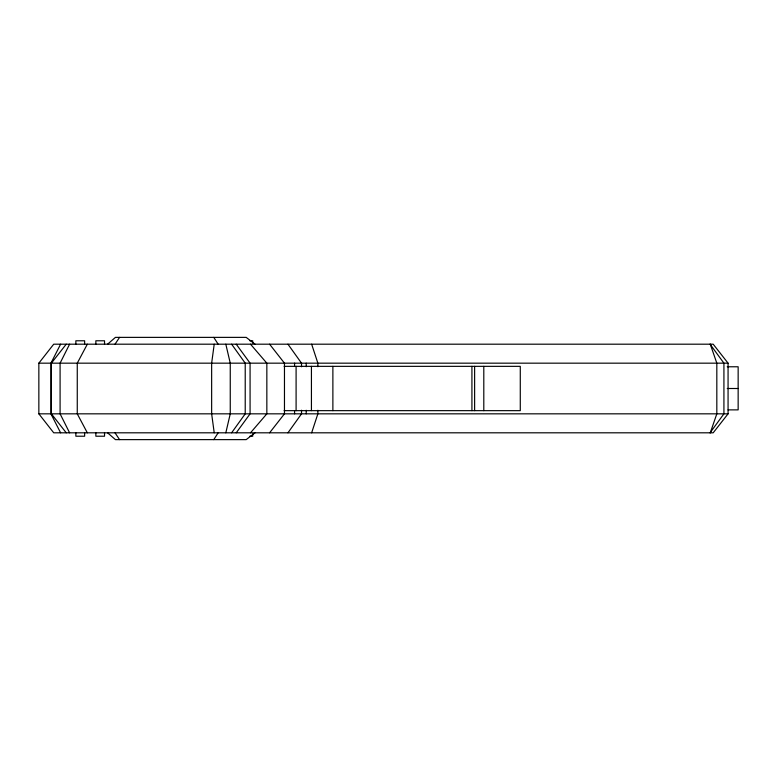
<?xml version="1.0" encoding="UTF-8"?>
<svg xmlns="http://www.w3.org/2000/svg" width="777" height="777" viewBox="0 0 777 777"><rect width="100%" height="100%" fill="white"/><g stroke="black" fill="none" stroke-linecap="round" stroke-linejoin="round"><path stroke-width="1.17" d="M214.219 344.192L211.645 363.17L211.645 413.83L214.219 432.808M225.816 432.808L230.254 413.83L230.254 363.17L225.816 344.192M311.645 432.808L317.871 413.83L317.871 410.266M710.275 432.808L716.821 413.83L716.821 363.17L710.275 344.192M69.6 344.192L60.091 363.17L60.091 413.83L69.6 432.808M60.616 432.808L50.932 413.83L50.932 363.17L60.616 344.192M87.325 344.192L77.263 363.17L77.263 413.83L87.325 432.808M213.782 439.627L218.143 432.808M115.025 344.192L119.561 337.373M287.946 432.808L301.525 413.83L301.525 410.217M231.614 432.808L245.221 413.83L245.221 363.17L231.614 344.192M236.227 432.808L250.077 413.83L250.077 363.17L236.227 344.192M710.052 432.808L723.921 413.83L723.921 363.17L710.052 344.192M38.85 363.17L53.72 344.192L713.189 344.192L728.068 363.17L728.068 413.83L713.189 432.808L53.72 432.808L38.85 413.83L38.85 363.17L50.932 363.17M66.239 432.808L51.36 413.83L51.36 363.17L66.239 344.192M269.6 432.808L284.469 413.83L284.469 363.17L269.6 344.192M250.505 432.808L266.841 413.83L266.841 363.17L250.505 344.192M107.576 344.192L115.443 337.373L246.192 337.373L255.05 344.192M255.05 432.808L246.192 439.627L115.443 439.627L107.576 432.808M249.796 340.782L252.71 340.782L252.71 343.055M51.36 363.17L728.068 363.17M284.11 366.346L520.279 366.346L520.279 410.654L284.11 410.654M727.233 366.773L738.15 366.773L738.15 409.877L728.068 409.877M727.233 388.5L738.15 388.5M38.85 413.83L50.932 413.83M51.36 413.83L728.068 413.83M249.796 436.218L252.71 436.218L252.71 433.945M287.946 344.192L301.525 363.17L301.525 366.783M115.025 432.808L119.561 439.627M213.782 337.373L218.143 344.192M311.645 344.192L317.871 363.17L317.871 366.734M483.799 366.346L483.799 410.654M474.621 366.346L474.621 410.654M471.921 366.346L471.921 410.654M332.877 366.346L332.877 410.654M311.431 366.346L311.431 410.654M306.216 363.17L306.216 366.734M306.216 410.266L306.216 413.83M296.095 366.346L296.095 410.654M294.561 363.17L294.561 366.346M294.561 410.654L294.561 413.83M104.536 344.192L104.536 340.782L95.853 340.782L95.853 344.192M104.536 432.808L104.536 436.218L95.853 436.218L95.853 432.808M84.635 344.192L84.635 340.782L75.855 340.782L75.855 344.192M84.635 432.808L84.635 436.218L75.855 436.218L75.855 432.808"/></g></svg>
